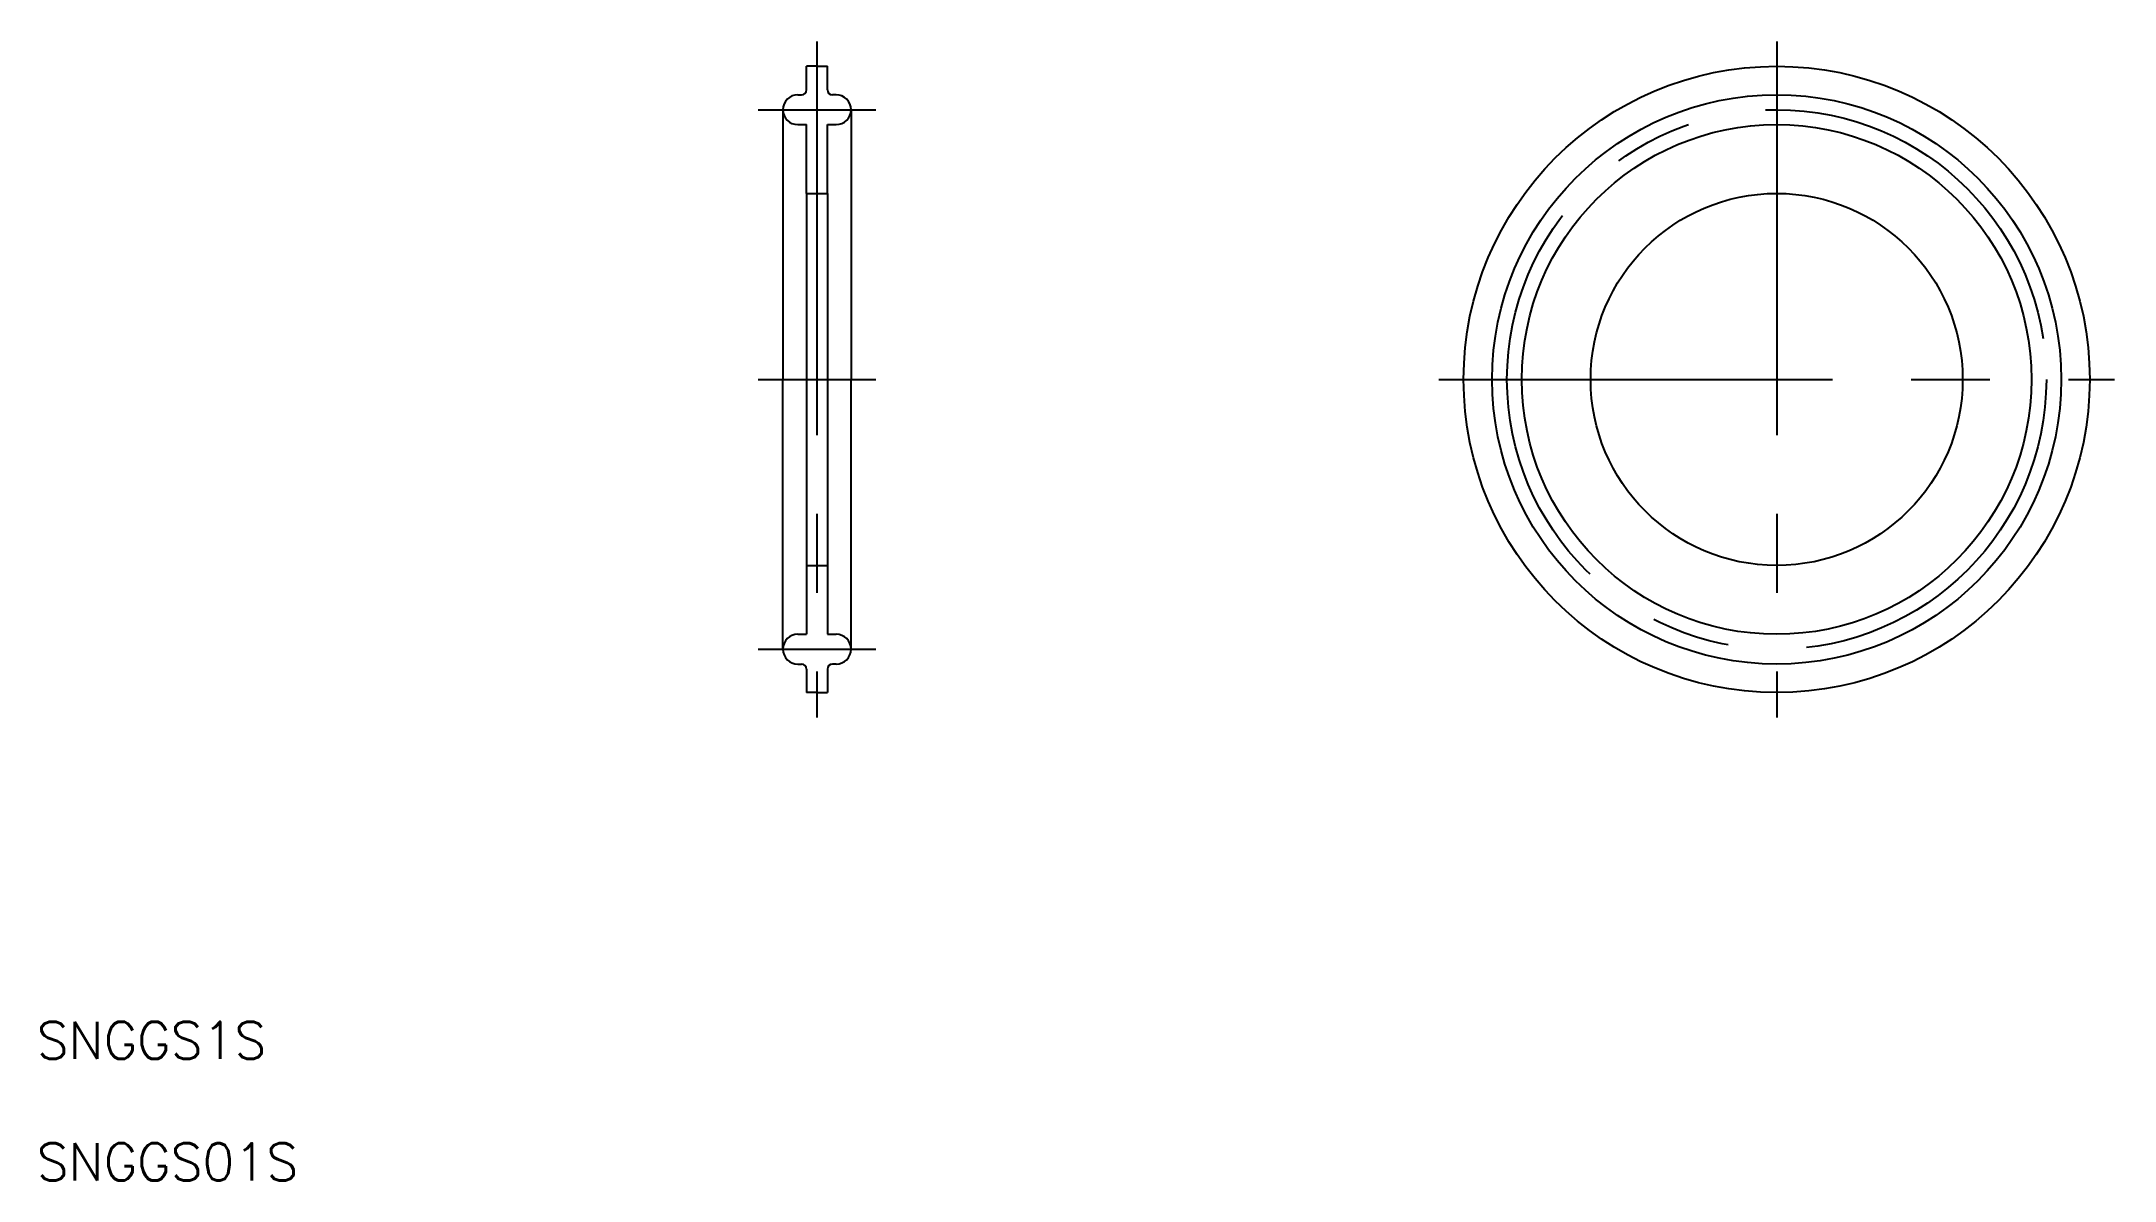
# Model space of a CAD drawing. Extents: x -140 to 27, y -65 to 27.
import ezdxf

# ---------------------------------------------------------------- set-up
doc = ezdxf.new("R2010")
doc.units = 0
doc.linetypes.add('CENTER', pattern=[50.8, 31.75, -6.35, 6.35, -6.35])
doc.layers.get('0').update_dxf_attribs({"linetype": 'CONTINUOUS'})
doc.layers.add('CENTER', color=1, linetype='CENTER')
doc.styles.get("Standard").update_dxf_attribs({"font": 'txt.shx', "height": 3, "bigfont": 'bigfont.shx'})

msp = doc.modelspace()

# ---------------------------------------------------------------- linework, layer by layer
at = {"color": 7, "linetype": 'CONTINUOUS'}
for p, q in [((-78.25, 23.35), (-78.25, 25.25)), ((-77.4, 25.25), (-78.25, 25.25)), ((-77.4, 25.25), (-76.55, 25.25)), ((-76.55, 23.35), (-76.55, 25.25)), ((-80.15, 21.75), (-80.15, 0)), ((-78.95, 22.95), (-78.65, 22.95)), ((-75.85, 22.95), (-76.15, 22.95)), ((-74.65, 21.75), (-74.65, 0)), ((-78.95, 20.55), (-78.25, 20.55)), ((-78.25, 15), (-78.25, 20.55)), ((-76.55, 20.55), (-75.85, 20.55)), ((-76.55, 15), (-76.55, 20.55)), ((-78.25, 15), (-76.55, 15)), ((-78.25, 15), (-78.25, -20.55)), ((-76.55, 15), (-76.55, -20.55)), ((-80.15, -21.75), (-80.15, 0)), ((-74.65, -21.75), (-74.65, 0)), ((-78.25, -15), (-76.55, -15)), ((-78.95, -20.55), (-78.25, -20.55)), ((-76.55, -20.55), (-75.85, -20.55)), ((-78.95, -22.95), (-78.65, -22.95)), ((-78.25, -23.35), (-78.25, -25.25)), ((-76.55, -23.35), (-76.55, -25.25)), ((-75.85, -22.95), (-76.15, -22.95)), ((-77.4, -25.25), (-78.25, -25.25)), ((-77.4, -25.25), (-76.55, -25.25))]:
    msp.add_line(p, q, dxfattribs=at)
for radius in [25.25, 22.95, 20.55, 15]:
    msp.add_circle((0, 0), radius, dxfattribs=at)
for centre, radius, start, end in [((-78.95, 21.75), 1.2, 90, 270), ((-78.65, 23.35), 0.4, 270, 360), ((-76.15, 23.35), 0.4, 180, 270), ((-75.85, 21.75), 1.2, 270, 90), ((-78.95, -21.75), 1.2, 90, 270), ((-75.85, -21.75), 1.2, 270, 90), ((-78.65, -23.35), 0.4, 0, 90), ((-76.15, -23.35), 0.4, 90, 180)]:
    msp.add_arc(centre, radius, start, end, dxfattribs=at)
at = {"layer": 'CENTER', "color": 1, "linetype": 'CENTER'}
for p, q in [((-77.4, 27.25), (-77.4, -27.25)), ((0, 27.25), (0, -27.25)), ((-82.15, 21.75), (-72.65, 21.75)), ((-82.15, 0), (-72.65, 0)), ((-27.25, 0), (27.25, 0)), ((-82.15, -21.75), (-72.65, -21.75))]:
    msp.add_line(p, q, dxfattribs=at)
msp.add_circle((0, 0), 21.75, dxfattribs=at)

# ---------------------------------------------------------------- texts
at = {"color": 7, "linetype": 'CONTINUOUS'}
for s, p in [('SNGGS1S', (-140.33, -54.79)), ('SNGGS01S', (-140.33, -64.59))]:
    msp.add_text(s, height=3, dxfattribs=at).set_placement(p)

doc.saveas('drawing.dxf')
